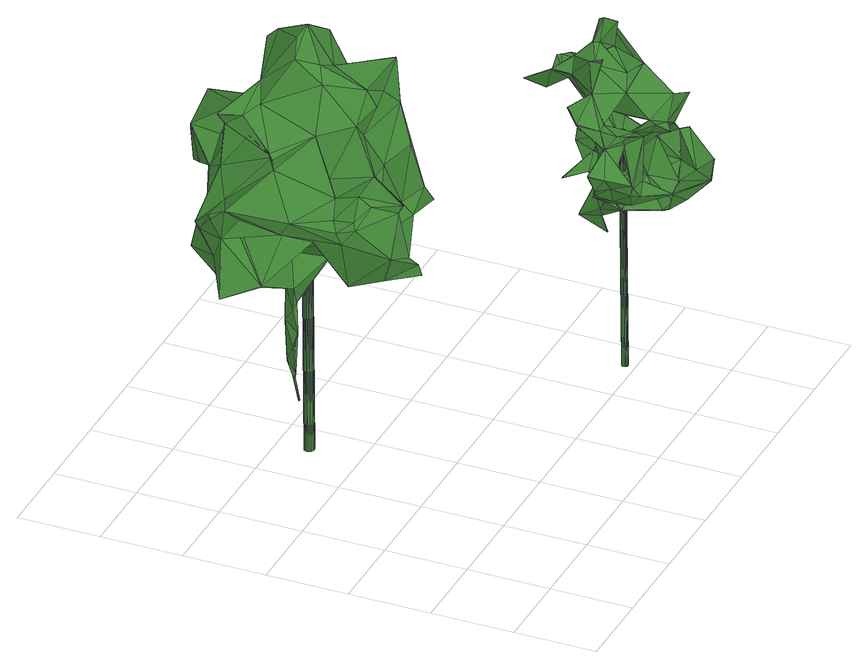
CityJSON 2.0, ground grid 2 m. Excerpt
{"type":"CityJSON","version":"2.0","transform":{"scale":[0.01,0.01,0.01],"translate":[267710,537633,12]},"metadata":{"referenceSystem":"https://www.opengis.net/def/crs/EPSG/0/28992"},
"CityObjects":{
"tree1":{"type":"SolitaryVegetationObject","attributes":{"gtid":370,"crown_width_m":5.38,"crown_median_z":19.73,"crown_r50_m":0.322,"crown_porosity":0.912,"trunk_H_m":6.84,"trunk_DBH_m":0.245,"trunk_radius_m":0.122,"trunk_base_height_m":12.89,"original_gtid":"413"},"geometry":[{"type":"Solid","lod":"3","boundaries":[[[[0,1,2]],[[3,1,4]],[[5,6,7]],[[8,9,10]],[[11,10,9]],[[12,13,14]],[[15,16,17]],[[18,4,19]],[[20,21,22]],[[23,24,25]],[[26,27,28]],[[29,30,31]],[[32,33,34]],[[35,36,37]],[[38,39,40]],[[38,41,39]],[[9,42,11]],[[18,3,43]],[[44,16,45]],[[46,47,48]],[[7,49,5]],[[47,50,48]],[[1,51,2]],[[37,52,53]],[[37,53,35]],[[54,55,56]],[[57,58,59]],[[13,60,14]],[[61,8,62]],[[63,64,65]],[[44,15,17]],[[54,66,55]],[[2,67,0]],[[68,69,70]],[[71,68,70]],[[66,72,73]],[[0,67,74]],[[74,67,75]],[[76,77,78]],[[79,80,81]],[[82,83,84]],[[82,84,85]],[[9,61,42]],[[86,87,8]],[[49,88,89]],[[49,89,5]],[[36,64,63]],[[74,90,0]],[[31,30,91]],[[92,93,94]],[[86,95,87]],[[61,9,8]],[[37,36,63]],[[37,63,96]],[[25,97,98]],[[72,99,100]],[[101,100,99]],[[8,87,62]],[[102,103,104]],[[64,36,105]],[[44,106,15]],[[7,55,107]],[[108,109,110]],[[44,17,16]],[[111,37,96]],[[111,52,37]],[[112,113,114]],[[113,115,114]],[[87,116,117]],[[118,114,119]],[[120,119,114]],[[29,3,121]],[[29,121,46]],[[114,122,112]],[[31,2,123]],[[51,123,2]],[[0,124,125]],[[126,57,49]],[[88,49,57]],[[126,49,7]],[[87,95,116]],[[105,36,35]],[[29,48,113]],[[55,7,6]],[[75,67,127]],[[128,129,130]],[[48,29,46]],[[1,131,4]],[[132,94,93]],[[132,93,133]],[[134,51,135]],[[47,46,27]],[[102,136,137]],[[111,83,108]],[[50,114,115]],[[50,115,48]],[[3,135,51]],[[3,51,1]],[[42,138,11]],[[74,75,139]],[[6,140,141]],[[112,142,143]],[[82,12,14]],[[51,134,123]],[[144,45,145]],[[146,147,127]],[[15,66,16]],[[76,78,116]],[[117,116,78]],[[96,83,111]],[[24,23,148]],[[110,149,150]],[[110,150,129]],[[87,117,62]],[[134,135,31]],[[3,31,135]],[[151,152,145]],[[144,145,152]],[[113,48,115]],[[153,40,39]],[[134,31,123]],[[154,155,156]],[[155,79,156]],[[157,158,159]],[[160,68,71]],[[20,118,119]],[[160,161,162]],[[34,33,163]],[[29,31,3]],[[164,118,101]],[[113,143,29]],[[101,165,164]],[[166,165,101]],[[63,65,96]],[[130,65,64]],[[167,168,86]],[[116,95,76]],[[168,76,95]],[[8,10,86]],[[126,58,57]],[[110,129,128]],[[108,110,128]],[[169,10,11]],[[144,106,44]],[[126,107,106]],[[16,66,22]],[[169,170,10]],[[167,170,166]],[[46,171,3]],[[121,3,171]],[[121,171,46]],[[84,150,149]],[[172,93,92]],[[4,43,3]],[[6,77,55]],[[10,170,167]],[[10,167,86]],[[56,77,76]],[[173,174,175]],[[106,144,58]],[[106,58,126]],[[160,25,176]],[[177,91,30]],[[120,20,119]],[[15,107,55]],[[42,61,32]],[[42,32,34]],[[71,70,85]],[[70,69,85]],[[32,61,117]],[[75,127,147]],[[111,128,52]],[[108,128,111]],[[7,107,126]],[[24,97,25]],[[136,102,104]],[[178,175,146]],[[145,13,151]],[[175,147,146]],[[179,180,158]],[[179,158,157]],[[66,15,55]],[[89,88,59]],[[39,181,68]],[[182,181,39]],[[159,59,58]],[[89,59,159]],[[57,59,88]],[[108,83,109]],[[28,145,26]],[[45,26,145]],[[94,97,92]],[[92,97,183]],[[124,183,97]],[[124,92,183]],[[44,45,144]],[[98,153,176]],[[178,184,175]],[[13,28,60]],[[11,138,185]],[[168,167,186]],[[27,60,28]],[[187,151,13]],[[62,117,61]],[[177,184,178]],[[147,139,75]],[[136,103,137]],[[141,78,6]],[[81,33,32]],[[66,73,22]],[[55,77,56]],[[19,109,14]],[[148,109,19]],[[110,109,149]],[[148,149,109]],[[141,188,117]],[[32,117,81]],[[188,81,117]],[[46,3,18]],[[46,18,14]],[[109,83,82]],[[109,82,14]],[[0,90,124]],[[86,168,95]],[[52,130,64]],[[128,130,52]],[[38,189,41]],[[22,73,100]],[[83,65,150]],[[83,96,65]],[[65,129,150]],[[130,129,65]],[[14,27,46]],[[190,138,175]],[[185,138,190]],[[12,187,13]],[[117,78,141]],[[92,124,90]],[[148,84,149]],[[159,189,89]],[[132,97,94]],[[145,28,13]],[[174,139,147]],[[106,107,15]],[[191,30,142]],[[177,30,191]],[[30,29,143]],[[30,143,142]],[[68,176,153]],[[148,23,192]],[[69,181,182]],[[68,181,69]],[[160,176,68]],[[34,138,42]],[[23,25,160]],[[19,193,148]],[[191,184,177]],[[22,100,20]],[[100,73,72]],[[101,118,100]],[[194,38,155]],[[133,155,38]],[[192,161,148]],[[190,184,142]],[[190,175,184]],[[191,142,184]],[[38,40,133]],[[74,139,90]],[[132,98,97]],[[174,195,90]],[[167,166,99]],[[85,12,82]],[[112,143,113]],[[122,190,142]],[[122,142,112]],[[84,148,161]],[[179,157,196]],[[58,152,196]],[[58,144,152]],[[18,43,4]],[[26,21,20]],[[76,168,186]],[[150,84,83]],[[197,179,151]],[[197,151,187]],[[159,58,157]],[[132,133,98]],[[173,175,138]],[[173,138,34]],[[172,198,155]],[[199,80,79]],[[180,179,197]],[[180,197,187]],[[195,163,200]],[[102,137,103]],[[147,175,174]],[[185,190,201]],[[122,201,190]],[[122,202,169]],[[11,185,201]],[[11,201,169]],[[19,14,18]],[[79,155,199]],[[170,169,202]],[[101,99,166]],[[163,33,200]],[[133,93,172]],[[133,172,155]],[[158,180,189]],[[158,189,159]],[[100,118,20]],[[187,12,69]],[[81,80,33]],[[163,195,34]],[[174,34,195]],[[194,189,38]],[[34,174,173]],[[105,53,64]],[[66,203,72]],[[54,203,66]],[[154,194,155]],[[6,78,77]],[[45,21,26]],[[47,120,50]],[[27,26,120]],[[27,120,47]],[[120,26,20]],[[136,104,103]],[[50,120,114]],[[118,164,114]],[[16,22,21]],[[45,16,21]],[[169,201,122]],[[4,131,193]],[[4,193,19]],[[148,193,24]],[[131,24,193]],[[41,189,180]],[[124,204,131]],[[195,92,90]],[[195,172,92]],[[139,174,90]],[[131,204,24]],[[157,58,196]],[[166,202,165]],[[164,165,202]],[[114,202,122]],[[164,202,114]],[[27,14,60]],[[170,202,166]],[[154,156,140]],[[198,172,195]],[[199,155,198]],[[64,53,52]],[[179,152,151]],[[179,196,152]],[[81,188,205]],[[188,141,140]],[[140,156,188]],[[188,156,205]],[[79,205,156]],[[205,79,81]],[[69,12,85]],[[23,162,192]],[[160,162,23]],[[35,53,105]],[[76,186,56]],[[153,39,68]],[[206,207,2]],[[67,2,207]],[[99,186,167]],[[127,67,207]],[[127,207,146]],[[99,72,186]],[[98,176,25]],[[84,161,85]],[[71,85,161]],[[200,33,80]],[[198,80,199]],[[198,195,80]],[[200,80,195]],[[131,125,124]],[[1,0,125]],[[1,125,131]],[[6,5,208]],[[178,206,177]],[[91,177,206]],[[31,206,2]],[[91,206,31]],[[153,98,40]],[[133,40,98]],[[54,56,203]],[[186,203,56]],[[186,72,203]],[[178,146,207]],[[178,207,206]],[[209,210,24]],[[209,24,204]],[[97,210,124]],[[124,210,204]],[[209,204,210]],[[154,208,194]],[[5,194,208]],[[6,208,140]],[[154,140,208]],[[71,161,160]],[[192,162,161]],[[194,5,189]],[[89,189,5]],[[97,24,210]],[[180,182,41]],[[41,182,39]],[[180,187,182]],[[69,182,187]],[[211,212,213]],[[211,213,214]],[[214,213,215]],[[214,215,216]],[[213,212,217]],[[213,217,215]],[[215,217,218]],[[215,218,216]],[[217,212,219]],[[217,219,218]],[[218,219,220]],[[218,220,216]],[[219,212,221]],[[219,221,220]],[[220,221,222]],[[220,222,216]],[[221,212,223]],[[221,223,222]],[[222,223,224]],[[222,224,216]],[[223,212,225]],[[223,225,224]],[[224,225,226]],[[224,226,216]],[[225,212,227]],[[225,227,226]],[[226,227,228]],[[226,228,216]],[[227,212,229]],[[227,229,228]],[[228,229,230]],[[228,230,216]],[[229,212,231]],[[229,231,230]],[[230,231,232]],[[230,232,216]],[[231,212,233]],[[231,233,232]],[[232,233,234]],[[232,234,216]],[[233,212,235]],[[233,235,234]],[[234,235,236]],[[234,236,216]],[[235,212,237]],[[235,237,236]],[[236,237,238]],[[236,238,216]],[[237,212,239]],[[237,239,238]],[[238,239,240]],[[238,240,216]],[[239,212,241]],[[239,241,240]],[[240,241,242]],[[240,242,216]],[[241,212,243]],[[241,243,242]],[[242,243,244]],[[242,244,216]],[[243,212,245]],[[243,245,244]],[[244,245,246]],[[244,246,216]],[[245,212,247]],[[245,247,246]],[[246,247,248]],[[246,248,216]],[[247,212,249]],[[247,249,248]],[[248,249,250]],[[248,250,216]],[[249,212,251]],[[249,251,250]],[[250,251,252]],[[250,252,216]],[[251,212,253]],[[251,253,252]],[[252,253,254]],[[252,254,216]],[[253,212,255]],[[253,255,254]],[[254,255,256]],[[254,256,216]],[[255,212,257]],[[255,257,256]],[[256,257,258]],[[256,258,216]],[[257,212,259]],[[257,259,258]],[[258,259,260]],[[258,260,216]],[[259,212,211]],[[259,211,260]],[[260,211,214]],[[260,214,216]]]]}]},
"tree2":{"type":"SolitaryVegetationObject","attributes":{"gtid":454,"crown_width_m":3.72,"crown_median_z":19.11,"crown_r50_m":0.248,"crown_porosity":0.946,"trunk_H_m":6.2,"trunk_DBH_m":0.152,"trunk_radius_m":0.0761,"trunk_base_height_m":12.91,"original_gtid":"517"},"geometry":[{"type":"Solid","lod":"3","boundaries":[[[[261,262,263]],[[264,263,262]],[[265,266,267]],[[268,269,270]],[[271,272,273]],[[271,273,274]],[[275,276,277]],[[278,279,280]],[[281,282,283]],[[283,282,284]],[[285,286,287]],[[288,289,290]],[[291,292,293]],[[291,293,294]],[[295,296,297]],[[298,285,299]],[[300,301,302]],[[303,301,300]],[[304,272,305]],[[292,306,307]],[[265,308,266]],[[309,310,301]],[[311,312,313]],[[267,312,302]],[[314,315,316]],[[317,318,319]],[[272,271,320]],[[321,322,305]],[[323,322,321]],[[324,325,326]],[[327,328,329]],[[330,331,321]],[[332,331,333]],[[334,335,278]],[[336,337,338]],[[290,339,340]],[[341,342,330]],[[312,267,343]],[[312,343,344]],[[345,346,347]],[[348,349,350]],[[351,352,353]],[[351,353,354]],[[355,270,356]],[[357,328,327]],[[358,277,276]],[[359,360,361]],[[358,360,359]],[[352,351,362]],[[298,362,351]],[[298,352,362]],[[363,364,365]],[[284,282,366]],[[345,367,359]],[[368,369,370]],[[371,365,364]],[[267,302,265]],[[372,373,338]],[[374,373,372]],[[375,376,324]],[[372,303,377]],[[378,379,273]],[[368,380,381]],[[354,285,298]],[[354,298,351]],[[382,381,380]],[[383,384,385]],[[294,276,291]],[[347,386,387]],[[378,388,389]],[[390,391,284]],[[392,393,310]],[[394,395,396]],[[394,396,397]],[[290,340,293]],[[289,339,290]],[[339,398,399]],[[366,287,286]],[[400,328,401]],[[323,305,322]],[[281,402,282]],[[294,340,349]],[[293,340,294]],[[288,290,307]],[[373,374,314]],[[311,271,274]],[[385,384,403]],[[349,340,350]],[[262,332,404]],[[404,264,262]],[[371,364,264]],[[405,406,359]],[[404,371,264]],[[371,404,365]],[[302,266,308]],[[391,404,333]],[[302,308,265]],[[407,408,409]],[[410,411,412]],[[273,272,413]],[[311,320,271]],[[389,356,270]],[[296,295,327]],[[392,310,309]],[[366,414,390]],[[366,286,414]],[[345,415,346]],[[412,336,416]],[[412,337,336]],[[417,418,261]],[[419,420,421]],[[421,420,422]],[[284,366,390]],[[314,268,315]],[[386,394,411]],[[423,424,425]],[[372,377,374]],[[426,427,428]],[[428,334,426]],[[300,389,269]],[[302,389,300]],[[316,334,428]],[[365,414,363]],[[429,377,269]],[[430,411,410]],[[321,331,332]],[[294,358,276]],[[395,358,294]],[[272,320,305]],[[431,406,405]],[[348,432,349]],[[403,330,385]],[[287,282,433]],[[417,323,418]],[[385,330,383]],[[283,284,434]],[[358,395,360]],[[427,373,314]],[[343,393,435]],[[310,393,343]],[[314,428,427]],[[436,288,357]],[[397,396,392]],[[437,438,431]],[[439,440,363]],[[390,414,365]],[[441,309,301]],[[441,301,303]],[[341,442,342]],[[334,316,335]],[[416,443,444]],[[327,329,296]],[[445,446,447]],[[359,406,345]],[[283,434,448]],[[409,383,449]],[[433,282,402]],[[343,266,302]],[[368,370,450]],[[295,357,288]],[[330,415,451]],[[452,277,367]],[[275,277,452]],[[400,431,329]],[[401,415,345]],[[344,313,312]],[[267,266,343]],[[287,366,282]],[[374,453,314]],[[454,448,455]],[[325,281,369]],[[324,281,325]],[[381,369,368]],[[298,437,405]],[[377,303,269]],[[269,303,300]],[[357,450,328]],[[316,315,335]],[[389,270,269]],[[311,274,379]],[[428,314,316]],[[415,401,451]],[[450,451,401]],[[333,331,391]],[[353,352,298]],[[353,298,452]],[[430,456,411]],[[364,363,457]],[[304,413,272]],[[458,457,426]],[[364,457,458]],[[312,389,302]],[[261,263,417]],[[416,336,440]],[[459,331,330]],[[305,449,383]],[[410,412,416]],[[383,321,305]],[[394,386,395]],[[436,420,289]],[[289,420,339]],[[324,402,281]],[[460,425,430]],[[372,338,337]],[[437,433,438]],[[334,280,426]],[[435,446,343]],[[343,446,344]],[[285,461,299]],[[390,365,404]],[[451,462,330]],[[317,463,450]],[[264,464,263]],[[391,465,284]],[[434,284,465]],[[405,452,298]],[[286,466,430]],[[405,437,431]],[[343,301,310]],[[302,301,343]],[[287,461,285]],[[433,461,287]],[[435,393,392]],[[296,467,297]],[[420,436,415]],[[375,324,382]],[[460,430,466]],[[460,466,452]],[[312,379,389]],[[391,468,465]],[[353,452,466]],[[353,466,354]],[[395,386,399]],[[323,417,469]],[[323,469,304]],[[304,305,323]],[[388,279,470]],[[335,470,279]],[[367,277,359]],[[439,443,416]],[[273,379,274]],[[426,280,458]],[[378,389,379]],[[409,341,383]],[[430,410,444]],[[444,286,430]],[[458,279,304]],[[377,453,374]],[[431,400,406]],[[450,357,368]],[[425,456,430]],[[444,410,416]],[[468,407,331]],[[409,331,407]],[[423,425,460]],[[436,289,288]],[[290,293,307]],[[382,324,326]],[[388,471,413]],[[463,319,451]],[[363,414,439]],[[286,439,414]],[[423,411,456]],[[261,418,321]],[[390,404,391]],[[262,261,332]],[[333,404,332]],[[285,354,466]],[[468,331,465]],[[285,466,286]],[[334,278,280]],[[349,432,472]],[[472,432,473]],[[396,473,392]],[[392,473,435]],[[444,443,286]],[[439,286,443]],[[338,457,363]],[[373,457,338]],[[427,457,373]],[[427,426,457]],[[355,315,270]],[[348,350,474]],[[462,459,330]],[[336,363,440]],[[336,338,363]],[[291,275,292]],[[276,275,291]],[[452,405,275]],[[416,440,439]],[[384,341,403]],[[383,341,384]],[[345,460,367]],[[345,411,460]],[[350,340,339]],[[462,451,319]],[[462,319,370]],[[370,319,450]],[[321,418,323]],[[403,341,330]],[[442,341,475]],[[409,475,341]],[[460,452,367]],[[359,277,358]],[[330,321,383]],[[391,476,468]],[[476,445,468]],[[344,305,313]],[[460,411,423]],[[388,470,356]],[[388,356,389]],[[462,455,459]],[[462,454,455]],[[395,294,472]],[[395,472,473]],[[395,473,396]],[[294,349,472]],[[473,477,435]],[[435,478,446]],[[422,446,478]],[[422,478,421]],[[432,348,474]],[[432,474,473]],[[434,465,331]],[[434,331,459]],[[458,464,364]],[[264,364,464]],[[299,437,298]],[[417,263,464]],[[309,441,397]],[[321,332,261]],[[394,337,412]],[[411,394,412]],[[424,456,425]],[[303,372,441]],[[337,441,372]],[[397,441,337]],[[446,445,344]],[[475,409,422]],[[422,409,408]],[[422,408,446]],[[435,477,478]],[[357,327,436]],[[420,398,339]],[[370,454,462]],[[369,454,370]],[[434,459,455]],[[434,455,448]],[[307,293,292]],[[417,464,469]],[[469,464,458]],[[469,458,304]],[[415,330,420]],[[317,319,463]],[[463,451,450]],[[281,454,369]],[[337,394,397]],[[424,423,456]],[[311,379,312]],[[436,479,339]],[[436,339,399]],[[436,361,479]],[[399,479,395]],[[419,398,420]],[[411,345,347]],[[331,476,391]],[[479,361,360]],[[479,360,395]],[[474,477,473]],[[474,350,477]],[[411,347,387]],[[386,411,387]],[[344,449,305]],[[405,359,275]],[[292,275,359]],[[347,346,386]],[[415,399,346]],[[415,436,399]],[[386,346,399]],[[356,470,355]],[[480,453,429]],[[314,453,480]],[[307,327,288]],[[295,288,327]],[[269,268,429]],[[397,392,309]],[[350,339,477]],[[345,406,401]],[[306,436,327]],[[327,307,306]],[[335,355,470]],[[479,399,398]],[[479,398,477]],[[468,481,407]],[[315,268,270]],[[478,477,421]],[[480,268,314]],[[419,421,477]],[[407,481,408]],[[446,408,481]],[[295,297,380]],[[402,376,467]],[[324,376,402]],[[401,328,450]],[[339,479,477]],[[409,449,331]],[[445,481,468]],[[344,445,449]],[[476,449,445]],[[331,449,476]],[[355,335,315]],[[369,326,325]],[[477,398,419]],[[429,268,480]],[[304,279,388]],[[304,388,413]],[[299,461,437]],[[278,335,279]],[[433,437,461]],[[361,436,306]],[[361,306,359]],[[306,292,359]],[[458,280,279]],[[281,283,454]],[[283,448,454]],[[482,342,483]],[[330,342,482]],[[481,447,446]],[[445,447,481]],[[330,482,420]],[[377,429,453]],[[375,382,297]],[[313,484,311]],[[401,406,400]],[[295,380,357]],[[368,357,380]],[[382,380,297]],[[482,475,422]],[[420,482,422]],[[313,320,484]],[[305,320,313]],[[484,320,311]],[[378,471,388]],[[369,381,326]],[[382,326,381]],[[467,376,297]],[[482,483,475]],[[475,483,442]],[[273,471,378]],[[413,471,273]],[[450,319,318]],[[431,296,329]],[[483,342,442]],[[297,376,375]],[[400,329,328]],[[433,402,438]],[[467,438,402]],[[431,438,296]],[[296,438,467]],[[317,450,318]],[[485,486,487]],[[485,487,488]],[[488,487,489]],[[488,489,490]],[[487,486,491]],[[487,491,489]],[[489,491,492]],[[489,492,490]],[[491,486,493]],[[491,493,492]],[[492,493,494]],[[492,494,490]],[[493,486,495]],[[493,495,494]],[[494,495,496]],[[494,496,490]],[[495,486,497]],[[495,497,496]],[[496,497,498]],[[496,498,490]],[[497,486,499]],[[497,499,498]],[[498,499,500]],[[498,500,490]],[[499,486,501]],[[499,501,500]],[[500,501,502]],[[500,502,490]],[[501,486,503]],[[501,503,502]],[[502,503,504]],[[502,504,490]],[[503,486,505]],[[503,505,504]],[[504,505,506]],[[504,506,490]],[[505,486,507]],[[505,507,506]],[[506,507,508]],[[506,508,490]],[[507,486,509]],[[507,509,508]],[[508,509,510]],[[508,510,490]],[[509,486,511]],[[509,511,510]],[[510,511,512]],[[510,512,490]],[[511,486,513]],[[511,513,512]],[[512,513,514]],[[512,514,490]],[[513,486,515]],[[513,515,514]],[[514,515,516]],[[514,516,490]],[[515,486,517]],[[515,517,516]],[[516,517,518]],[[516,518,490]],[[517,486,519]],[[517,519,518]],[[518,519,520]],[[518,520,490]],[[519,486,521]],[[519,521,520]],[[520,521,522]],[[520,522,490]],[[521,486,523]],[[521,523,522]],[[522,523,524]],[[522,524,490]],[[523,486,525]],[[523,525,524]],[[524,525,526]],[[524,526,490]],[[525,486,527]],[[525,527,526]],[[526,527,528]],[[526,528,490]],[[527,486,529]],[[527,529,528]],[[528,529,530]],[[528,530,490]],[[529,486,531]],[[529,531,530]],[[530,531,532]],[[530,532,490]],[[531,486,533]],[[531,533,532]],[[532,533,534]],[[532,534,490]],[[533,486,485]],[[533,485,534]],[[534,485,488]],[[534,488,490]]]]}]}
},
"vertices":[
[143,567,763],[192,572,624],[186,467,725],[333,545,640],[269,635,688],[302,1003,880],[329,902,943],[416,1010,905],[351,741,1177],[325,698,1096],[384,691,1063],[362,602,1034],[334,784,622],[443,745,629],[362,692,575],[541,978,806],[562,888,728],[567,922,711],[395,649,610],[357,689,580],[551,715,741],[540,825,765],[531,824,803],[142,762,604],[143,761,606],[91,840,583],[563,772,635],[504,717,610],[485,782,585],[458,532,671],[295,545,704],[262,456,689],[238,805,1017],[156,747,949],[233,670,969],[290,732,233],[289,735,233],[297,751,294],[159,901,760],[179,904,666],[142,916,738],[189,848,715],[301,683,1061],[334,547,642],[565,923,710],[541,876,729],[472,590,610],[522,606,619],[552,524,660],[309,1006,867],[507,557,721],[219,497,644],[287,741,306],[285,741,289],[528,824,893],[442,937,896],[438,821,926],[340,1004,802],[388,933,819],[306,994,787],[459,733,615],[288,743,1120],[324,755,1154],[294,752,293],[282,742,289],[300,768,324],[537,846,855],[151,538,801],[264,911,569],[276,866,570],[276,867,567],[274,866,567],[545,812,919],[541,828,866],[140,579,792],[157,543,819],[395,790,1049],[381,851,921],[321,831,1023],[194,872,975],[155,748,947],[198,830,1004],[302,771,516],[301,773,430],[299,771,516],[286,826,562],[459,735,1103],[380,824,1128],[304,996,788],[283,972,798],[123,684,800],[220,497,823],[77,821,825],[82,862,804],[68,853,802],[445,766,1082],[302,768,323],[121,849,721],[149,880,654],[474,706,894],[486,758,837],[491,659,879],[375,636,784],[390,720,653],[467,697,728],[287,733,233],[496,967,788],[451,972,879],[290,737,409],[290,740,486],[288,736,409],[315,749,363],[478,547,839],[502,524,722],[542,578,821],[509,550,720],[379,851,1103],[284,825,1048],[537,693,752],[543,693,742],[542,692,740],[439,580,643],[498,581,929],[258,432,679],[130,709,761],[220,613,773],[355,1006,810],[192,516,846],[285,744,373],[284,747,373],[286,743,306],[232,676,693],[86,884,760],[105,905,761],[263,426,650],[265,461,645],[451,614,671],[415,623,636],[318,608,962],[158,593,812],[274,868,960],[279,847,1006],[389,573,830],[466,564,692],[457,890,752],[483,825,732],[223,453,848],[198,549,862],[258,733,542],[284,747,464],[298,772,429],[404,776,693],[433,828,752],[164,941,656],[235,868,935],[197,884,862],[196,874,976],[310,876,849],[265,903,839],[285,970,797],[169,869,583],[284,826,563],[207,862,601],[148,737,938],[531,609,845],[485,629,912],[489,641,977],[466,677,984],[453,759,1066],[496,589,1045],[497,592,1045],[415,622,634],[133,846,818],[258,647,850],[197,606,844],[285,550,864],[168,871,584],[246,516,837],[226,453,847],[308,802,803],[236,817,745],[208,864,603],[233,818,669],[156,820,758],[287,549,862],[349,572,1004],[436,738,979],[341,786,644],[178,884,1006],[252,937,817],[352,606,920],[324,586,816],[223,818,628],[287,751,618],[219,919,838],[158,738,906],[425,869,852],[315,739,735],[183,753,922],[224,827,937],[148,739,937],[444,598,985],[499,584,929],[542,813,920],[218,732,731],[178,882,1004],[222,464,826],[220,463,827],[295,928,877],[182,826,710],[163,828,723],[337,725,89],[325,725,89],[337,728,89],[344,734,773],[343,737,773],[332,734,773],[335,731,89],[342,740,773],[334,734,89],[340,743,773],[331,736,89],[338,744,773],[328,737,89],[335,746,773],[325,737,89],[332,746,773],[322,737,89],[328,746,773],[319,735,89],[326,744,773],[316,734,89],[323,742,773],[314,731,89],[321,740,773],[313,728,89],[320,737,773],[313,725,89],[320,734,773],[313,722,89],[320,731,773],[315,719,89],[321,728,773],[316,716,89],[323,725,773],[319,714,89],[326,723,773],[322,713,89],[329,722,773],[325,713,89],[332,722,773],[328,713,89],[335,722,773],[331,715,89],[338,723,773],[334,717,89],[340,725,773],[336,719,89],[342,728,773],[337,722,89],[344,731,773],
[1027,196,758],[1038,240,743],[1033,242,757],[1079,280,721],[844,243,929],[849,249,914],[851,249,914],[875,447,813],[881,383,849],[882,383,848],[971,263,950],[1005,289,923],[957,301,956],[949,285,968],[811,223,579],[778,239,609],[812,224,581],[1014,375,799],[1023,346,807],[1031,403,801],[998,121,609],[990,175,559],[1010,131,619],[976,187,638],[911,286,565],[949,322,624],[959,252,602],[782,125,636],[762,133,666],[767,143,641],[774,231,612],[789,195,597],[783,192,606],[754,223,630],[849,76,614],[876,96,556],[885,58,585],[883,262,495],[859,237,553],[877,333,849],[830,265,841],[849,278,912],[876,333,847],[989,279,872],[953,192,870],[800,158,602],[792,151,601],[842,243,930],[760,293,839],[761,291,839],[946,295,903],[883,280,884],[933,224,848],[925,416,768],[925,415,769],[1004,424,805],[949,160,597],[950,111,588],[997,122,611],[988,278,873],[944,146,780],[934,222,846],[964,241,826],[961,68,616],[984,34,642],[983,35,641],[850,78,613],[892,94,568],[877,97,557],[929,108,750],[944,165,731],[1026,196,756],[1021,204,756],[1010,416,805],[965,393,798],[974,286,717],[896,290,754],[976,324,787],[760,136,672],[755,186,656],[881,103,779],[880,103,777],[830,263,841],[899,212,817],[903,202,603],[869,212,702],[936,210,622],[697,216,712],[731,213,656],[725,187,694],[916,264,434],[915,263,433],[873,314,490],[875,315,491],[911,357,817],[906,346,851],[851,78,615],[780,238,610],[827,215,582],[776,231,614],[785,192,608],[915,262,434],[1022,342,695],[1065,329,723],[1037,296,684],[970,246,619],[844,228,573],[905,9,638],[982,35,643],[961,68,618],[1088,281,704],[910,356,816],[965,393,796],[924,414,768],[885,59,587],[926,94,600],[880,383,847],[933,307,909],[932,305,909],[904,8,637],[905,7,637],[905,8,636],[960,123,804],[956,85,818],[969,88,812],[852,242,690],[913,273,683],[959,293,875],[908,341,878],[990,273,666],[969,245,712],[768,275,792],[769,274,794],[854,253,700],[821,244,696],[805,247,737],[811,288,779],[833,186,726],[839,195,709],[885,117,544],[912,167,609],[950,111,586],[956,83,817],[1037,240,742],[853,202,540],[854,201,542],[854,149,748],[812,186,757],[871,143,780],[932,348,643],[913,296,639],[913,275,684],[1004,290,923],[980,314,659],[873,171,694],[945,350,660],[1007,237,785],[987,221,764],[810,185,756],[852,147,747],[792,154,778],[802,148,786],[835,336,602],[834,338,602],[836,337,601],[1032,404,800],[1004,417,799],[1005,425,804],[873,448,813],[892,300,595],[884,117,542],[699,217,712],[942,157,562],[1007,131,684],[783,224,780],[826,140,648],[855,202,541],[886,117,543],[968,357,675],[967,356,676],[847,281,814],[857,85,773],[947,350,658],[933,349,641],[878,264,784],[811,227,781],[819,217,727],[1032,115,679],[901,212,816],[926,95,602],[945,157,694],[849,253,533],[874,447,812],[1030,115,678],[1031,115,680],[836,338,603],[1014,375,797],[1025,346,806],[1006,130,685],[891,298,596],[903,202,601],[1005,129,684],[943,183,652],[1009,305,769],[946,159,694],[909,286,566],[894,93,566],[870,213,703],[973,274,849],[976,324,789],[947,297,903],[732,214,658],[779,212,738],[698,215,713],[839,114,793],[923,260,746],[780,210,739],[791,186,771],[757,187,656],[874,449,812],[835,186,728],[858,132,759],[857,86,772],[959,291,875],[933,225,91],[925,225,91],[932,227,91],[915,223,711],[915,225,711],[907,223,711],[932,229,91],[914,227,711],[930,230,91],[913,229,711],[929,232,91],[911,230,711],[927,232,91],[909,231,711],[925,233,91],[907,231,711],[923,232,91],[905,231,711],[921,232,91],[904,230,711],[920,230,91],[902,229,710],[918,229,91],[901,227,710],[918,227,91],[900,225,710],[917,225,91],[900,223,710],[918,223,91],[900,221,710],[918,221,91],[901,220,710],[920,220,91],[902,218,710],[921,218,91],[904,217,710],[923,218,91],[905,216,711],[925,217,91],[907,216,711],[927,218,91],[909,216,711],[929,219,91],[911,217,711],[930,220,91],[913,218,711],[932,221,91],[914,220,711],[932,223,91],[915,221,711]
]}
